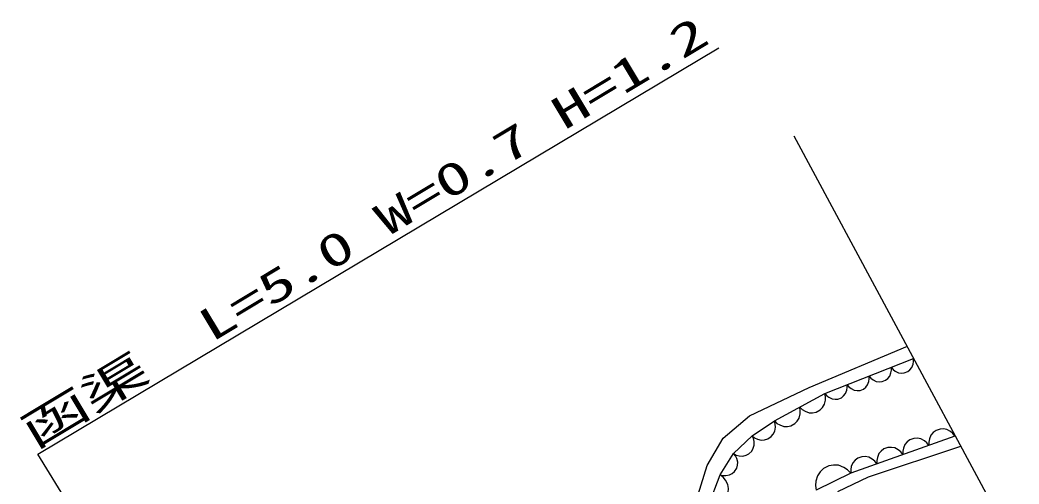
# Model space of a CAD drawing. Units: millimetres, scale not verified. Extents: x 40000 to 680000, y 20000 to 380000.
# Drawn here: x 475192 to 531450, y 311822 to 337932 of the extents above; entities that cross this region are included whole.
import ezdxf
from ezdxf.enums import TextEntityAlignment as Align

# ---------------------------------------------------------------- set-up
doc = ezdxf.new("R2010")
doc.units = ezdxf.units.MM
doc.header["$LTSCALE"] = 1000
doc.layers.add('M-BGD', color=7, linetype='Continuous', lineweight=25)
doc.styles.add('ＭＳ ゴシック', font='')
doc.styles.get('ＭＳ ゴシック').set_extended_font_data('MS Gothic')

# ---------------------------------------------------------------- blocks, each defined once
blk = doc.blocks.new('BUHIN288')
at = {"color": 7, "linetype": 'Continuous', "lineweight": 25}
blk.add_lwpolyline([(783, -203), (771, -8), (717, 169), (609, 381), (461, 520), (292, 626), (49, 689), (-150, 678), (-347, 629), (-544, 496), (-674, 367), (-783, 203)], dxfattribs=at)
blk = doc.blocks.new('BUHIN289')
at = {"color": 7, "linetype": 'Continuous', "lineweight": 25}
blk.add_lwpolyline([(622, -246), (632, -85), (605, 66), (538, 251), (431, 380), (303, 484), (110, 561), (-54, 572), (-221, 551), (-396, 463), (-516, 369), (-622, 246)], dxfattribs=at)
blk = doc.blocks.new('BUHIN295')
at = {"color": 7, "linetype": 'Continuous', "lineweight": 25}
blk.add_lwpolyline([(-713, 312), (-731, 125), (-706, -52), (-636, -270), (-517, -424), (-372, -550), (-151, -647), (39, -667), (234, -650), (441, -554), (584, -451), (713, -312)], dxfattribs=at)

msp = doc.modelspace()

# ---------------------------------------------------------------- linework, layer by layer
at = {"layer": 'M-BGD'}
for p, q in [((476193, 313498), (514541, 336367)), ((531450, 307867), (518791, 331397)), ((519638, 317252), (525163, 319576)), ((520520, 316916), (525499, 318880)), ((516276, 315664), (519638, 317252)), ((517678, 315369), (520520, 316916)), ((514782, 314403), (516276, 315664)), ((516418, 314541), (517678, 315369)), ((515375, 313534), (516418, 314541)), ((527841, 314515), (521973, 312439)), ((513894, 312862), (514782, 314403)), ((528157, 313924), (522948, 312213)), ((491597, 288615), (476193, 313498)), ((514619, 312346), (515375, 313534)), ((513381, 311228), (513894, 312862)), ((513972, 310619), (514619, 312346)), ((521973, 312439), (520030, 311468)), ((522948, 312213), (521230, 311391))]:
    msp.add_line(p, q, dxfattribs=at)
for points in [[(516418, 314541), (516561, 314428), (516717, 314354), (516931, 314297), (517119, 314312), (517298, 314362), (517493, 314490), (517610, 314635), (517699, 314801), (517731, 315021), (517723, 315191), (517678, 315369)], [(515375, 313534), (515530, 313452), (515691, 313410), (515903, 313394), (516079, 313442), (516239, 313521), (516401, 313677), (516486, 313835), (516540, 314008), (516531, 314221), (516493, 314381), (516418, 314541)], [(514619, 312346), (514784, 312304), (514945, 312302), (515150, 312334), (515304, 312420), (515437, 312531), (515554, 312715), (515599, 312883), (515611, 313059), (515554, 313258), (515481, 313399), (515375, 313534)], [(521973, 312439), (521788, 312626), (521577, 312758), (521281, 312877), (521009, 312886), (520744, 312845), (520443, 312694), (520251, 312507), (520096, 312284), (520013, 311976), (519996, 311730), (520030, 311468)], [(513972, 310619), (514195, 310610), (514402, 310650), (514655, 310747), (514830, 310898), (514971, 311077), (515071, 311345), (515082, 311572), (515050, 311801), (514923, 312040), (514792, 312203), (514619, 312346)]]:
    msp.add_lwpolyline(points, dxfattribs=at)

# ---------------------------------------------------------------- block references
at = {"layer": 'M-BGD', "rotation": 223.10688}
for name, p in [('BUHIN289', (524877, 318635)), ('BUHIN289', (523632, 318144)), ('BUHIN289', (522387, 317653)), ('BUHIN289', (521143, 317162)), ('BUHIN288', (519810, 316529)), ('BUHIN288', (518388, 315756)), ('BUHIN295', (527107, 314255)), ('BUHIN295', (525640, 313736)), ('BUHIN295', (524173, 313218)), ('BUHIN295', (522707, 312699))]:
    msp.add_blockref(name, p, dxfattribs=at)

# ---------------------------------------------------------------- texts
at = {"layer": 'M-BGD', "style": 'ＭＳ ゴシック', "width": 1.55}
msp.add_text('函渠\u3000L=5.0 W=0.7 H=1.2', height=1833, rotation=31, dxfattribs=at).set_placement((476284, 313297), align=Align.BOTTOM_LEFT)

doc.saveas('drawing.dxf')
